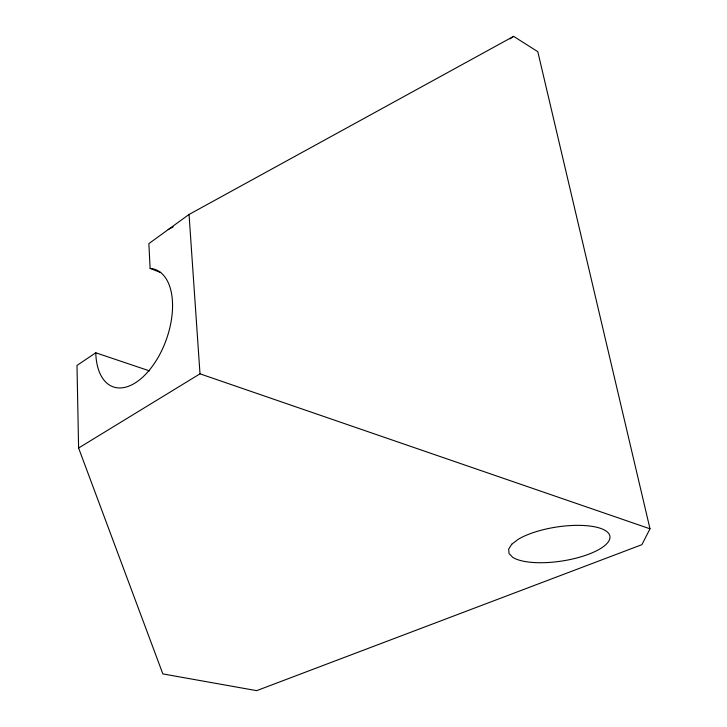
<?xml version="1.0" encoding="UTF-8"?>
<svg xmlns="http://www.w3.org/2000/svg" width="727" height="727" viewBox="0 0 727 727"><rect width="100%" height="100%" fill="white"/><g stroke="black" fill="none" stroke-linecap="round" stroke-linejoin="round"><path stroke-width="1.09" d="M95.764 352.786A62.349 34.142 -70.3 0 0 129.66 385.81A62.349 34.142 -70.3 0 0 171.145 321.389A62.349 34.142 -70.3 0 0 150.116 268.399L148.862 243.627L189.047 214.456L513.635 36.35L537.798 51.69L650.002 528.802L641.905 544.668L256.667 690.65L162.857 673.92L78.598 448.014L76.998 365.427L95.764 352.786L149.498 370.879M510 38.867L513.635 36.35M78.598 448.014L199.998 373.832L650.002 528.802M168.191 229.596L173.144 226.851M150.116 268.399L160.667 272.516M189.047 214.456L199.998 373.832M511.763 544.232L508.682 549.076L509.045 553.538L512.744 557.336A51.317 17.203 -8.7 0 0 587.516 554.646A51.317 17.203 -8.7 0 0 595.804 527.048A51.317 17.203 -8.7 0 0 518.151 539.343L511.763 544.232"/></g></svg>
